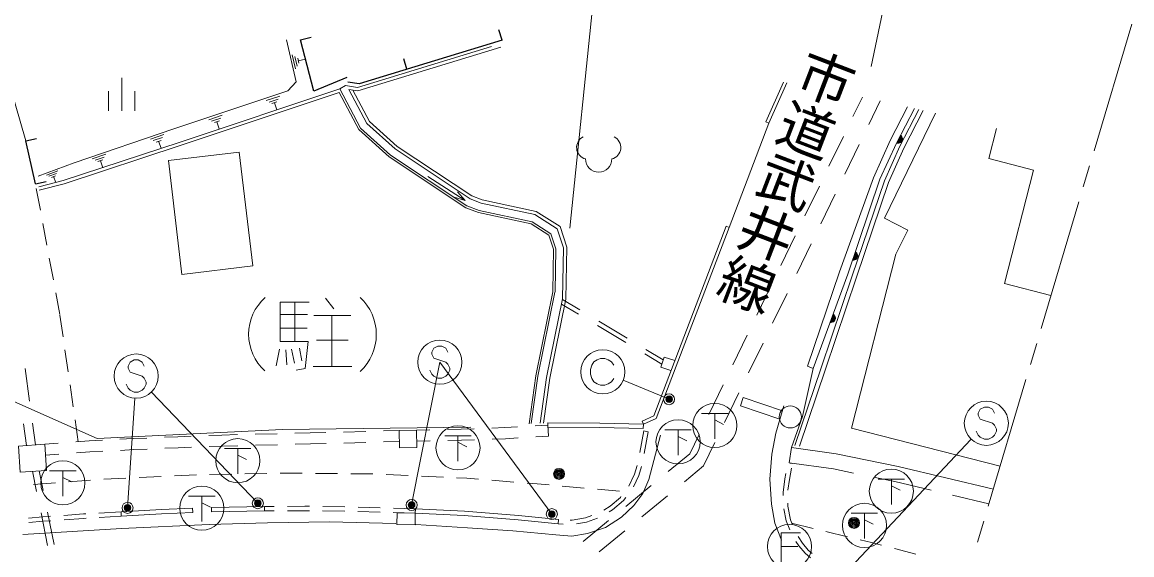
# Model space of a CAD drawing. Units: millimetres at full size, sheet at 1:1000; details may follow other scales. Extents: x 40000 to 680000, y 20000 to 380000.
# Drawn here: x 225544 to 275837, y 294874 to 319005 of the extents above; entities that cross this region are included whole.
import ezdxf
from ezdxf.enums import TextEntityAlignment as Align

# ---------------------------------------------------------------- set-up
doc = ezdxf.new("R2010")
doc.units = ezdxf.units.MM
doc.header["$LTSCALE"] = 1000
doc.header["$PDMODE"] = 32
doc.header["$PDSIZE"] = 500
for name, color, linetype, lineweight in [('M-BGD', 7, 'Continuous', 13), ('M-BGD-EXST', 7, 'Continuous', 13), ('M-BMK', 2, 'Continuous', 13), ('M-BMK-ROW', 7, 'Continuous', 13), ('M-STR-HTXT', 7, 'Continuous', 13), ('M-STR-STRC', 7, 'Continuous', 13)]:
    doc.layers.add(name, color=color, linetype=linetype, lineweight=lineweight)
doc.styles.add('@ＭＳ ゴシック', font='')
doc.styles.get('@ＭＳ ゴシック').set_extended_font_data('@MS Gothic')

msp = doc.modelspace()

# ---------------------------------------------------------------- linework, layer by layer
at = {"layer": 'M-BGD', "lineweight": 25}
for p, q in [((247293, 318188), (247147, 318666)), ((238153, 318207), (238636, 318334)), ((242981, 316873), (242835, 317351)), ((225707, 313630), (226195, 313739)), ((225707, 313630), (226195, 313739)), ((226142, 311684), (225707, 313630)), ((226142, 311684), (226630, 311793))]:
    msp.add_line(p, q, dxfattribs=at)
at = {"layer": 'M-BGD'}
for p, q in [((237523, 318208), (237968, 316304)), ((246817, 317901), (240743, 316043)), ((247232, 317871), (240753, 315890)), ((224543, 317665), (225707, 313630)), ((237931, 316892), (237783, 317524)), ((237908, 317447), (238009, 317017)), ((238086, 317142), (238033, 317369)), ((238060, 317255), (238389, 317332)), ((230056, 316487), (230056, 314987)), ((229456, 315887), (229456, 314987)), ((230656, 315887), (230656, 314987)), ((237588, 315895), (232411, 314174)), ((239935, 315980), (232698, 313577)), ((237968, 316304), (237588, 315895)), ((240198, 316131), (239935, 315980)), ((240880, 314200), (239935, 315980)), ((240743, 316043), (240198, 316131)), ((240344, 315956), (241160, 314419)), ((240753, 315890), (240344, 315956)), ((240530, 315926), (241280, 314513)), ((259256, 314495), (260056, 316289)), ((259393, 314434), (260208, 316262)), ((239910, 315813), (232745, 313435)), ((236599, 315452), (237216, 315657)), ((237150, 315525), (236731, 315386)), ((236862, 315320), (237084, 315394)), ((236973, 315357), (237080, 315036)), ((240800, 314137), (239910, 315813)), ((263200, 314730), (263624, 315608)), ((263914, 314369), (264431, 315438)), ((266932, 314879), (264621, 310122)), ((265677, 315166), (264892, 313649)), ((265992, 315095), (265178, 313526)), ((266180, 315053), (265321, 313390)), ((265501, 313303), (266381, 315006)), ((233997, 314588), (234614, 314793)), ((234548, 314661), (234129, 314522)), ((234260, 314456), (234482, 314530)), ((234371, 314493), (234478, 314172)), ((241160, 314419), (242452, 313261)), ((241280, 314513), (242544, 313379)), ((259393, 314434), (257585, 309710)), ((259393, 314434), (259256, 314495)), ((232411, 314174), (227901, 312640)), ((231355, 313705), (231970, 313914)), ((242176, 312904), (240800, 314137)), ((242237, 312983), (240880, 314200)), ((262111, 312480), (262764, 313830)), ((265178, 313526), (265362, 313881)), ((265206, 313529), (265376, 313856)), ((265393, 313837), (265231, 313525)), ((265362, 313881), (265397, 313844)), ((265397, 313844), (265421, 313805)), ((269354, 312829), (269707, 314194)), ((232698, 313577), (227406, 311827)), ((232745, 313435), (227448, 311683)), ((231905, 313782), (231487, 313640)), ((231618, 313575), (231840, 313650)), ((231729, 313613), (231838, 313293)), ((242544, 313379), (245920, 311132)), ((262825, 312119), (263478, 313469)), ((264892, 313649), (264134, 311954)), ((265178, 313526), (264409, 311894)), ((265321, 313390), (264621, 311811)), ((265228, 313518), (265178, 313526)), ((265274, 313521), (265228, 313518)), ((265256, 313521), (265411, 313819)), ((265328, 313538), (265274, 313521)), ((265421, 313787), (265289, 313531)), ((265321, 313541), (265431, 313755)), ((265368, 313562), (265328, 313538)), ((265434, 313708), (265361, 313566)), ((265404, 313597), (265368, 313562)), ((265434, 313654), (265404, 313597)), ((265421, 313805), (265439, 313751)), ((265441, 313704), (265434, 313654)), ((265439, 313751), (265441, 313704)), ((228713, 312819), (229328, 313028)), ((229263, 312896), (228845, 312754)), ((232169, 312740), (235385, 313123)), ((235385, 313123), (236000, 307961)), ((245645, 310594), (242176, 312904)), ((245691, 310684), (242237, 312983)), ((242452, 313261), (245852, 310997)), ((264807, 311738), (265501, 313303)), ((271387, 312303), (269354, 312829)), ((227901, 312640), (226272, 312031)), ((228977, 312689), (229198, 312764)), ((229087, 312727), (229196, 312407)), ((232784, 307578), (232169, 312740)), ((227406, 311827), (226299, 311539)), ((226643, 312075), (227158, 312268)), ((227107, 312155), (226756, 312024)), ((226870, 311972), (227055, 312041)), ((226962, 312007), (227063, 311739)), ((243935, 312014), (245615, 310928)), ((264134, 311954), (262584, 307691)), ((264409, 311894), (262970, 307592)), ((270060, 307172), (271387, 312303)), ((226367, 310482), (226183, 311465)), ((227448, 311683), (226318, 311389)), ((245271, 311317), (245615, 310928)), ((261022, 310229), (261675, 311580)), ((264621, 311811), (263164, 307520)), ((263353, 307456), (264807, 311738)), ((245615, 310928), (245119, 311082)), ((245852, 310997), (246347, 310811)), ((245920, 311132), (246389, 310955)), ((246347, 310811), (248787, 310293)), ((246389, 310955), (248845, 310434)), ((261736, 309869), (262389, 311219)), ((246221, 310378), (245645, 310594)), ((246249, 310474), (245691, 310684)), ((248614, 309870), (246221, 310378)), ((248652, 309964), (246249, 310474)), ((248845, 310434), (249925, 309746)), ((226661, 308909), (226477, 309892)), ((249420, 309356), (248614, 309870)), ((249504, 309421), (248652, 309964)), ((248787, 310293), (249798, 309648)), ((264621, 310122), (265683, 309589)), ((249625, 308720), (249420, 309356)), ((249725, 308735), (249504, 309421)), ((249798, 309648), (250076, 308788)), ((249925, 309746), (250227, 308810)), ((254166, 301164), (257445, 309764)), ((254284, 301052), (257585, 309710)), ((257585, 309710), (257445, 309764)), ((259933, 307979), (260586, 309329)), ((265683, 309589), (265136, 308490)), ((250227, 308810), (250190, 306453)), ((260647, 307618), (261300, 308969)), ((226956, 307336), (226772, 308319)), ((249595, 306789), (249625, 308720)), ((249695, 306787), (249725, 308735)), ((250076, 308788), (250041, 306469)), ((265136, 308490), (263137, 300612)), ((263181, 308221), (263307, 308601)), ((263208, 308229), (263325, 308578)), ((263345, 308563), (263234, 308229)), ((263259, 308229), (263366, 308548)), ((263381, 308517), (263289, 308244)), ((263307, 308601), (263348, 308570)), ((263320, 308259), (263396, 308487)), ((263348, 308570), (263378, 308535)), ((263406, 308441), (263355, 308290)), ((263393, 308327), (263363, 308287)), ((263378, 308535), (263404, 308484)), ((263414, 308388), (263393, 308327)), ((263404, 308484), (263414, 308439)), ((263414, 308439), (263414, 308388)), ((236000, 307961), (232784, 307578)), ((263231, 308221), (263181, 308221)), ((263277, 308231), (263231, 308221)), ((263327, 308257), (263277, 308231)), ((263363, 308287), (263327, 308257)), ((262584, 307691), (261143, 303417)), ((262970, 307592), (261392, 303311)), ((263164, 307520), (261762, 303350)), ((261952, 303286), (263353, 307456)), ((248821, 302990), (249595, 306789)), ((258844, 305729), (259497, 307079)), ((272174, 306625), (270060, 307172)), ((227250, 305764), (227066, 306747)), ((238553, 306327), (237241, 306327)), ((237241, 306327), (237241, 304532)), ((237897, 306327), (237897, 304532)), ((239299, 306508), (239676, 306016)), ((248920, 302973), (249693, 306769)), ((250041, 306469), (249314, 302905)), ((250190, 306453), (249462, 302880)), ((250815, 305974), (250035, 306441)), ((259558, 305368), (260211, 306718)), ((250761, 305773), (249993, 306234)), ((227397, 304749), (227254, 305738)), ((237241, 305754), (238471, 305754)), ((238758, 305721), (240438, 305721)), ((239586, 305721), (239586, 303409)), ((252959, 304689), (251673, 305460)), ((262162, 305400), (262300, 305775)), ((262212, 305398), (262162, 305400)), ((262190, 305407), (262317, 305752)), ((262258, 305407), (262212, 305398)), ((262337, 305736), (262215, 305406)), ((262241, 305405), (262357, 305720)), ((262310, 305431), (262258, 305407)), ((262371, 305689), (262271, 305419)), ((262300, 305775), (262340, 305744)), ((262302, 305433), (262385, 305659)), ((262346, 305460), (262310, 305431)), ((262394, 305613), (262339, 305463)), ((262340, 305744), (262369, 305707)), ((262378, 305499), (262346, 305460)), ((262369, 305707), (262393, 305656)), ((262400, 305560), (262378, 305499)), ((262393, 305656), (262401, 305610)), ((262401, 305610), (262400, 305560)), ((237241, 305147), (238463, 305147)), ((252905, 304488), (251619, 305259)), ((257755, 303478), (258408, 304829)), ((237241, 304532), (238512, 304532)), ((238512, 304532), (238373, 303311)), ((238881, 304606), (240315, 304606)), ((258469, 303118), (259122, 304468)), ((227627, 303165), (227483, 304155)), ((237209, 304196), (237053, 303434)), ((237496, 304155), (237545, 303475)), ((237758, 304196), (237889, 303549)), ((238110, 304237), (238225, 303655)), ((254531, 303514), (253763, 303974)), ((254597, 303707), (253817, 304175)), ((254485, 303380), (254641, 303835)), ((254641, 303835), (255122, 303670)), ((225875, 301834), (225674, 303320)), ((238373, 303311), (237955, 303237)), ((238733, 303409), (240487, 303409)), ((254951, 303221), (254485, 303380)), ((261762, 303350), (260571, 299831)), ((260771, 299799), (261952, 303286)), ((261143, 303417), (261392, 303311)), ((248517, 300814), (248821, 302990)), ((248619, 300818), (248920, 302973)), ((249314, 302905), (249025, 300836)), ((249462, 302880), (249178, 300843)), ((227856, 301582), (227713, 302571)), ((256666, 301228), (257319, 302578)), ((257380, 300867), (258033, 302217)), ((225743, 299825), (225611, 300803)), ((226144, 299851), (226009, 300843)), ((228085, 299998), (227942, 300988)), ((251727, 300838), (249367, 300850)), ((249367, 300850), (249373, 300748)), ((251727, 300838), (253700, 300795)), ((253640, 300932), (254166, 301164)), ((253700, 300795), (253640, 300932)), ((253700, 300795), (253696, 300595)), ((253700, 300795), (254284, 301052)), ((233200, 300249), (232600, 300226)), ((234600, 300301), (234000, 300279)), ((235301, 300318), (234600, 300301)), ((237101, 300361), (236101, 300337)), ((238601, 300397), (237900, 300380)), ((239314, 300416), (238601, 300397)), ((241113, 300465), (240114, 300437)), ((242626, 300506), (241913, 300486)), ((244028, 300537), (243417, 300526)), ((245439, 300562), (244828, 300551)), ((246033, 300584), (245439, 300562)), ((247427, 300635), (246832, 300613)), ((248000, 300668), (247427, 300635)), ((249373, 300748), (248799, 300715)), ((249402, 300249), (248825, 300215)), ((249373, 300748), (249402, 300249)), ((249378, 300650), (251724, 300638)), ((251724, 300638), (253696, 300595)), ((253719, 300486), (253542, 299502)), ((253916, 300451), (253719, 300486)), ((253916, 300451), (253739, 299467)), ((255805, 299451), (256230, 300328)), ((263137, 300612), (269870, 298891)), ((227173, 299933), (226568, 299889)), ((228576, 300033), (227971, 299990)), ((229178, 300065), (228576, 300033)), ((230579, 300138), (229977, 300107)), ((231190, 300165), (230579, 300138)), ((232600, 300226), (231989, 300199)), ((233218, 299749), (232620, 299726)), ((234615, 299802), (234018, 299779)), ((235315, 299818), (234615, 299802)), ((237115, 299861), (236115, 299837)), ((238614, 299897), (237914, 299880)), ((239325, 299916), (238614, 299897)), ((241125, 299965), (240125, 299938)), ((242635, 300006), (241924, 299986)), ((244040, 300037), (243427, 300026)), ((245452, 300062), (244840, 300051)), ((246052, 300084), (245452, 300062)), ((247450, 300135), (246851, 300113)), ((248027, 300169), (247450, 300135)), ((256427, 298898), (256944, 299967)), ((227205, 299434), (226601, 299391)), ((228607, 299534), (228003, 299491)), ((229206, 299566), (228607, 299534)), ((230603, 299639), (230005, 299607)), ((231212, 299665), (230603, 299639)), ((232620, 299726), (232012, 299700)), ((254830, 298648), (255805, 299451)), ((260409, 299741), (260311, 299048)), ((253415, 298917), (253300, 298532)), ((253613, 298881), (253488, 298461)), ((255559, 298185), (256427, 298898)), ((260311, 299048), (262323, 298763)), ((260316, 298285), (260412, 298792)), ((260350, 299030), (260453, 299011)), ((262323, 298763), (263222, 298578)), ((226200, 297749), (226015, 298657)), ((226498, 297789), (226317, 298677)), ((227649, 298185), (228646, 298260)), ((229244, 298304), (230243, 298351)), ((230843, 298380), (231842, 298427)), ((232441, 298455), (233440, 298502)), ((234040, 298514), (235039, 298533)), ((235639, 298544), (236639, 298563)), ((237239, 298575), (237496, 298580)), ((237496, 298580), (238239, 298571)), ((238839, 298565), (239839, 298554)), ((240439, 298547), (241439, 298536)), ((242038, 298512), (243037, 298465)), ((243636, 298437), (244635, 298390)), ((245235, 298362), (245700, 298340)), ((245700, 298340), (246232, 298297)), ((246831, 298250), (247827, 298171)), ((253300, 298532), (253046, 297990)), ((253488, 298461), (253249, 297953)), ((260032, 297694), (260118, 298318)), ((260118, 298318), (260163, 298552)), ((260249, 297806), (260316, 298285)), ((264201, 298377), (265100, 298192)), ((226053, 298064), (227051, 298140)), ((248426, 298124), (248888, 298087)), ((248888, 298087), (249422, 298040)), ((250020, 297987), (251016, 297898)), ((251613, 297845), (252610, 297757)), ((252899, 297061), (254057, 298013)), ((265100, 298192), (266744, 297803)), ((252655, 297473), (252189, 297072)), ((252800, 297334), (252306, 296909)), ((252685, 297512), (252655, 297473)), ((252902, 297466), (252800, 297334)), ((253628, 296597), (254787, 297550)), ((260034, 297562), (260032, 297694)), ((267717, 297572), (269362, 297183)), ((226699, 295300), (226399, 296769)), ((226997, 295340), (226697, 296809)), ((228426, 296730), (228319, 296723)), ((230024, 296823), (229025, 296765)), ((233278, 296788), (233269, 296988)), ((236523, 297063), (234119, 297015)), ((236970, 297065), (236523, 297063)), ((236527, 296863), (236523, 297063)), ((236963, 296865), (236527, 296863)), ((238362, 296873), (237563, 296869)), ((238362, 297073), (237570, 297069)), ((238570, 297071), (238362, 297073)), ((238563, 296871), (238362, 296873)), ((240163, 296853), (239163, 296864)), ((240170, 297053), (239170, 297064)), ((241763, 296804), (240763, 296835)), ((241769, 297004), (240769, 297035)), ((243362, 296753), (242362, 296785)), ((243368, 296953), (242369, 296985)), ((252189, 297072), (251900, 296901)), ((252306, 296909), (252150, 296816)), ((260175, 296406), (260061, 296964)), ((260244, 297070), (260241, 297207)), ((260367, 296463), (260244, 297070)), ((226473, 296592), (225834, 296537)), ((226488, 296393), (225845, 296338)), ((226830, 296618), (226473, 296592)), ((226842, 296418), (226488, 296393)), ((228319, 296723), (227429, 296660)), ((228332, 296524), (227440, 296461)), ((228438, 296530), (228332, 296524)), ((230035, 296624), (229037, 296565)), ((249835, 296280), (249854, 296479)), ((250066, 296265), (249835, 296280)), ((250469, 296439), (250386, 296444)), ((251076, 296548), (250469, 296439)), ((251128, 296354), (250662, 296270)), ((250968, 295473), (252126, 296426)), ((251358, 296649), (251076, 296548)), ((251624, 296532), (251128, 296354)), ((260333, 296006), (260175, 296406)), ((260457, 296236), (260367, 296463)), ((260418, 296301), (261390, 296067)), ((251697, 295009), (252855, 295962)), ((260818, 295871), (259943, 295871)), ((259943, 295871), (259943, 294496)), ((261973, 295927), (262945, 295693)), ((259943, 295246), (260693, 295246)), ((260742, 295276), (260616, 295479)), ((260904, 295395), (260716, 295698)), ((261029, 294942), (260742, 295276)), ((261169, 295086), (260904, 295395)), ((263529, 295553), (264042, 295429)), ((264042, 295429), (264499, 295311)), ((261278, 294740), (261029, 294942)), ((261353, 294937), (261169, 295086)), ((265080, 295161), (266048, 294910))]:
    msp.add_line(p, q, dxfattribs=at)
at = {"layer": 'M-BGD', "lineweight": 25}
for points in [[(240259, 316492), (238762, 315887), (238153, 318207)], [(247293, 318188), (240824, 316215), (240297, 316281)]]:
    msp.add_lwpolyline(points, dxfattribs=at)
at = {"layer": 'M-BGD'}
for points in [[(260409, 299741), (260912, 301144), (261392, 303311)], [(260409, 299741), (262443, 299453), (265251, 298875), (269561, 297855), (269562, 297855)], [(233269, 296988), (231853, 296924), (230024, 296823)], [(233278, 296788), (231863, 296724), (230035, 296624), (230024, 296823)], [(236527, 296863), (234123, 296815), (234119, 297015)], [(249835, 296280), (248025, 296451), (245577, 296650), (243362, 296753), (243371, 296953)], [(249854, 296479), (248042, 296650), (245590, 296850), (243371, 296953)]]:
    msp.add_lwpolyline(points, dxfattribs=at)
for points in [[(243433, 299731), (242641, 299716), (242626, 300505), (243417, 300520)], [(226647, 298699), (225452, 298620), (225373, 299800), (226568, 299880)], [(243362, 296753), (243349, 296233), (242532, 296252), (242544, 296773)]]:
    msp.add_lwpolyline(points, close=True, dxfattribs=at)
for centre, radius in [((260361, 301121), 500), ((260318, 295246), 1000)]:
    msp.add_circle(centre, radius, dxfattribs=at)
for centre, radius, start, end in [((251209, 313328), 536, 116.087, 255.3342), ((252138, 313328), 536, 284.6658, 63.913), ((251673, 312809), 600, 180, 0), ((238035, 304861), 2228, 131.6979, 228.0192), ((239312, 304852), 2282, 312.8638, 47.4164)]:
    msp.add_arc(centre, radius, start, end, dxfattribs=at)
at = {"layer": 'M-BGD-EXST'}
for p, q in [((256335, 301282), (257535, 301282)), ((256935, 301282), (256935, 300132)), ((256935, 300982), (257335, 300782)), ((244697, 300270), (245897, 300270)), ((245297, 300270), (245297, 299120)), ((254671, 300541), (255871, 300541)), ((255271, 300541), (255271, 299391)), ((245297, 299970), (245697, 299770)), ((255271, 300241), (255671, 300041)), ((234715, 299688), (235915, 299688)), ((235315, 299688), (235315, 298538)), ((235315, 299388), (235715, 299188)), ((226788, 298682), (227988, 298682)), ((227388, 298682), (227388, 297532)), ((227388, 298382), (227788, 298182)), ((264338, 298306), (265538, 298306)), ((264938, 298306), (264938, 297156)), ((264938, 298006), (265338, 297806)), ((233085, 297535), (234285, 297535)), ((233685, 297535), (233685, 296385)), ((233685, 297235), (234085, 297035)), ((263118, 296757), (264318, 296757)), ((263718, 296757), (263718, 295607)), ((263718, 296457), (264118, 296257))]:
    msp.add_line(p, q, dxfattribs=at)
for centre in [(256935, 300732), (255271, 299991), (245297, 299720), (235315, 299138), (227388, 298132), (264938, 297756), (233685, 296985), (263718, 296207)]:
    msp.add_circle(centre, 1000, dxfattribs=at)
at = {"layer": 'M-BMK'}
for p, q in [((274124, 313172), (275837, 318923)), ((273639, 311543), (273925, 312502)), ((271726, 305122), (273439, 310872)), ((271241, 303493), (271527, 304451)), ((269328, 297072), (271041, 302822)), ((268843, 295442), (269128, 296401))]:
    msp.add_line(p, q, dxfattribs=at)
at = {"layer": 'M-BMK-ROW', "color": 30}
for p, q in [((224628, 302059), (228950, 300149)), ((228950, 300149), (237344, 300551)), ((237344, 300551), (245882, 300657))]:
    msp.add_line(p, q, dxfattribs=at)
at = {"layer": 'M-STR-HTXT'}
for p, q in [((250371, 309668), (252306, 328468)), ((264030, 317002), (265967, 326356)), ((243196, 297131), (244472, 303602)), ((249550, 296718), (244472, 303602)), ((254865, 301922), (252790, 302779)), ((230320, 297001), (230648, 301975)), ((236225, 297210), (231404, 302250)), ((263097, 294319), (268544, 300091))]:
    msp.add_line(p, q, dxfattribs=at)
for centre, radius in [((254865, 301922), 150), ((254865, 301922), 120), ((254865, 301922), 90), ((254865, 301922), 60), ((254865, 301922), 30), ((254865, 301922), 20), ((236225, 297210), 150), ((236225, 297210), 120), ((236225, 297210), 90), ((236225, 297210), 60), ((236225, 297210), 30), ((236225, 297210), 20), ((243196, 297131), 150), ((243196, 297131), 120), ((230320, 297001), 150), ((230320, 297001), 120), ((230320, 297001), 90), ((230320, 297001), 60), ((230320, 297001), 30), ((230320, 297001), 20), ((243196, 297131), 90), ((243196, 297131), 60), ((243196, 297131), 30), ((243196, 297131), 20), ((249550, 296718), 150), ((249550, 296718), 120), ((249550, 296718), 90), ((249550, 296718), 60), ((249550, 296718), 30), ((249550, 296718), 20)]:
    msp.add_circle(centre, radius, dxfattribs=at)
for p in [(254865, 301922), (230320, 297001), (236225, 297210), (243196, 297131), (249550, 296718)]:
    msp.add_point(p, dxfattribs=at)
at = {"layer": 'M-STR-STRC'}
for p, q in [((244381, 304329), (244199, 304238)), ((244563, 304329), (244381, 304329)), ((244745, 304238), (244563, 304329)), ((244199, 304238), (244108, 304057)), ((244108, 304057), (244108, 303966)), ((244108, 303966), (244199, 303784)), ((244199, 303784), (244745, 303602)), ((244836, 304057), (244745, 304238)), ((230441, 303609), (230350, 303427)), ((230350, 303427), (230350, 303336)), ((230350, 303336), (230441, 303154)), ((230623, 303700), (230441, 303609)), ((230804, 303700), (230623, 303700)), ((230986, 303609), (230804, 303700)), ((231077, 303427), (230986, 303609)), ((244745, 303602), (244836, 303511)), ((244836, 303511), (244927, 303329)), ((244927, 303329), (244927, 303238)), ((251358, 303464), (251308, 303264)), ((251308, 303264), (251308, 303064)), ((251458, 303614), (251358, 303464)), ((251608, 303714), (251458, 303614)), ((251758, 303764), (251608, 303714)), ((251958, 303764), (251758, 303764)), ((252108, 303714), (251958, 303764)), ((252258, 303614), (252108, 303714)), ((252358, 303464), (252258, 303614)), ((230441, 303154), (230986, 302973)), ((230986, 302973), (231077, 302882)), ((231077, 302882), (231168, 302700)), ((244108, 303057), (244017, 303238)), ((244199, 302966), (244108, 303057)), ((244381, 302875), (244199, 302966)), ((244563, 302875), (244381, 302875)), ((244745, 302966), (244563, 302875)), ((244836, 303057), (244745, 302966)), ((244927, 303238), (244836, 303057)), ((251308, 303064), (251358, 302864)), ((251358, 302864), (251458, 302714)), ((252258, 302714), (252358, 302864)), ((230350, 302427), (230259, 302609)), ((230441, 302336), (230350, 302427)), ((230623, 302245), (230441, 302336)), ((230986, 302336), (230804, 302245)), ((231077, 302427), (230986, 302336)), ((231168, 302609), (231077, 302427)), ((231168, 302700), (231168, 302609)), ((251458, 302714), (251608, 302614)), ((251608, 302614), (251758, 302564)), ((251758, 302564), (251958, 302564)), ((251958, 302564), (252108, 302614)), ((252108, 302614), (252258, 302714)), ((230804, 302245), (230623, 302245)), ((258229, 301995), (258101, 301616)), ((258229, 301995), (259998, 301398)), ((258101, 301616), (259884, 301014)), ((268971, 301469), (268880, 301288)), ((268880, 301288), (268880, 301197)), ((269153, 301560), (268971, 301469)), ((269335, 301560), (269153, 301560)), ((269517, 301469), (269335, 301560)), ((269608, 301288), (269517, 301469)), ((268880, 301197), (268971, 301015)), ((268971, 301015), (269517, 300833)), ((269517, 300833), (269608, 300742)), ((268880, 300288), (268789, 300469)), ((268971, 300197), (268880, 300288)), ((269608, 300288), (269517, 300197)), ((269608, 300742), (269699, 300560)), ((269699, 300469), (269608, 300288)), ((269699, 300560), (269699, 300469)), ((269153, 300106), (268971, 300197)), ((269335, 300106), (269153, 300106)), ((269517, 300197), (269335, 300106))]:
    msp.add_line(p, q, dxfattribs=at)
for points in [[(260065, 301619), (259697, 300392), (259515, 299432), (259437, 298295), (259505, 297165), (259655, 296314), (259967, 295538)], [(249726, 295780), (250452, 295722), (251162, 295835), (251988, 296109), (252706, 296580), (253269, 297105), (253677, 297652), (253947, 298287), (254468, 300290)], [(225572, 295796), (230038, 296059), (234023, 296240), (236668, 296329), (239466, 296363), (242481, 296290)], [(243392, 296250), (245732, 296100), (247779, 295954), (249726, 295780)]]:
    msp.add_lwpolyline(points, dxfattribs=at)
for centre, radius in [((244472, 303602), 1000), ((230714, 302973), 1000), ((251858, 303164), 1000), ((269244, 300833), 1000), ((249879, 298540), 250), ((249879, 298540), 204), ((249879, 298540), 159), ((249879, 298540), 114), ((249879, 298540), 68.2), ((249879, 298540), 22.7), ((263247, 296321), 250), ((263247, 296321), 204), ((263247, 296321), 159), ((263247, 296321), 114), ((263247, 296321), 68.2), ((263247, 296321), 22.7)]:
    msp.add_circle(centre, radius, dxfattribs=at)

# ---------------------------------------------------------------- texts
at = {"layer": 'M-BGD', "style": '@ＭＳ ゴシック'}
msp.add_text('市道武井線', height=1833, rotation=248.993, dxfattribs=at).set_placement((262410, 317638), align=Align.MIDDLE_LEFT)

doc.saveas('drawing.dxf')
